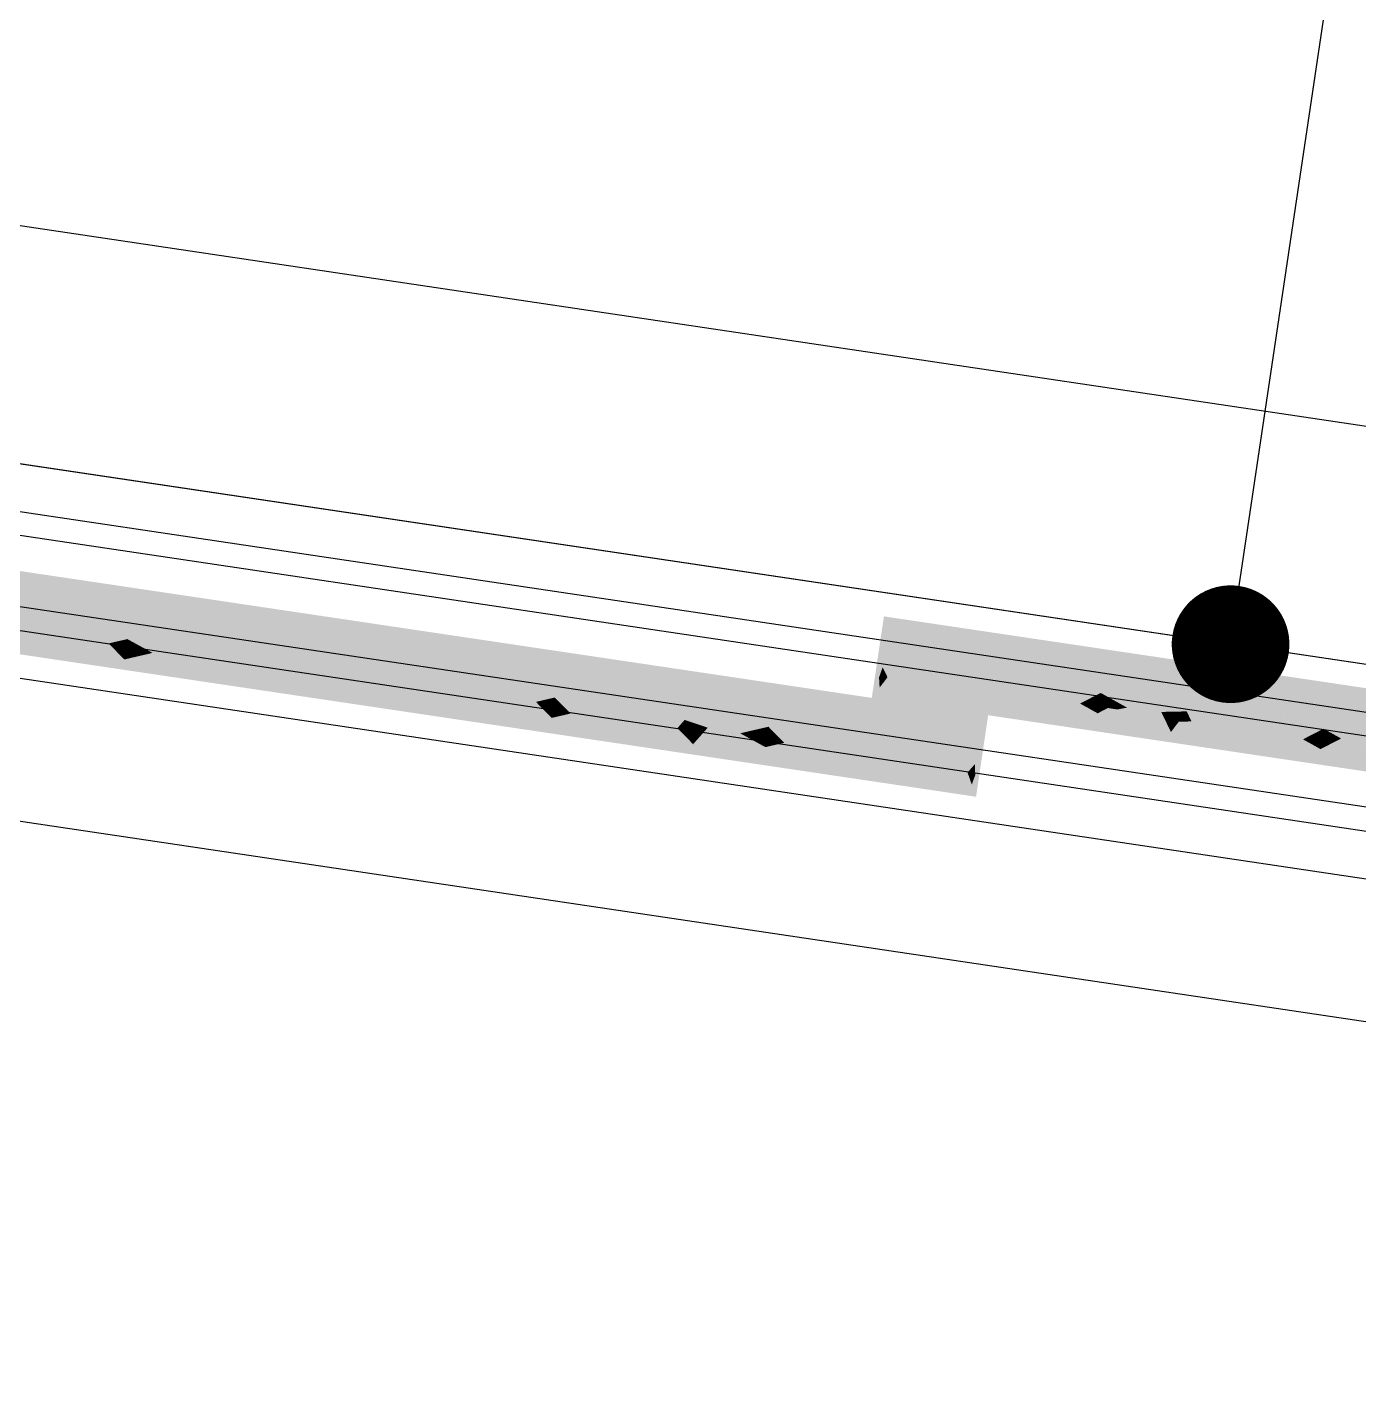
# Model space of a CAD drawing. Header units: millimetres. Extents: x 338 to 506, y 179 to 335.
# Drawn here: x 394.089 to 394.654, y 217.897 to 218.477 of the extents above; entities that cross this region are included whole.
import ezdxf

# ---------------------------------------------------------------- set-up
doc = ezdxf.new("R2010")
doc.units = ezdxf.units.MM
doc.linetypes.add('CENTER', pattern=[2, 1.25, -0.25, 0.25, -0.25])
doc.linetypes.add('DASHED2', pattern=[0.375, 0.25, -0.125])
for name, color, linetype in [('EJES_DE_COLUMNA', 255, 'DASHED2'), ('MUROS', 32, 'Continuous'), ('REJAS', 151, 'Continuous'), ('TEXTOS', 7, 'Continuous')]:
    doc.layers.add(name, color=color, linetype=linetype)
doc.styles.add('NOTAS', font='simplex.shx')
doc.styles.get("Standard").update_dxf_attribs({"font": 'ARIALUNI.ttf'})
doc.dimstyles.new('ROMANS', dxfattribs={"dimtxt": 0.1, "dimasz": 0.05, "dimexe": 0.04, "dimexo": 0.5, "dimgap": 0.05, "dimtad": 1, "dimtih": 1, "dimtoh": 1, "dimdec": 4, "dimzin": 5, "dimdsep": 46, "dimtxsty": 'Standard', "dimsah": 1, "dimcen": 0.05, "dimse1": 1, "dimse2": 1, "dimclrd": 7, "dimclre": 7, "dimclrt": 7, "dimadec": 0, "dimazin": 0, "dimtfac": 1, "dimtdec": 4, "dimtix": 1, "dimtmove": 2, "dimatfit": 3, "dimfxl": 1, "dimtolj": 1, "dimarcsym": 0})

# ---------------------------------------------------------------- blocks, each defined once
blk = doc.blocks.new('*U376')
at = {"layer": 'REJAS', "color": 18, "linetype": 'Continuous', "extrusion": (0, 0, -1)}
for points in [[(-2929.0102, 1977.42225), (-2929.0277, 1977.91087), (-2929.0277, 1976.93362)], [(-2928.99926, 1977.36117), (-2928.99707, 1977.30009), (-2928.9927, 1977.42225)], [(-2929.00145, 1977.17793), (-2928.9927, 1976.93362), (-2928.9927, 1977.42225)], [(-2929.0102, 1977.42225), (-2929.0277, 1976.93362), (-2929.00145, 1977.17793)], [(-2929.00254, 1977.33063), (-2928.99707, 1977.30009), (-2928.99926, 1977.36117)], [(-2929.00254, 1977.33063), (-2928.99926, 1977.36117), (-2929.00528, 1977.3459)], [(-2929.00582, 1977.30009), (-2929.00254, 1977.33063), (-2929.00801, 1977.36117)], [(-2929.00418, 1977.31536), (-2928.99981, 1977.31536), (-2929.00254, 1977.33063)], [(-2928.99981, 1977.31536), (-2929.00282, 1977.30772), (-2928.99707, 1977.30009)], [(-2928.99981, 1977.31536), (-2929.00418, 1977.31536), (-2929.00282, 1977.30772)], [(-2929.00282, 1977.30772), (-2929.00418, 1977.31536), (-2929.00582, 1977.30009)], [(-2929.00191, 1977.30263), (-2928.99995, 1977.30391), (-2929.00282, 1977.30772)], [(-2929.00282, 1977.30772), (-2929.00432, 1977.30391), (-2929.00191, 1977.30263)], [(-2928.99707, 1977.30009), (-2928.99995, 1977.30391), (-2929.00191, 1977.30263)], [(-2929.00145, 1977.30009), (-2928.99707, 1977.30009), (-2929.00191, 1977.30263)], [(-2928.99858, 1977.29627), (-2928.99707, 1977.30009), (-2929.00099, 1977.29754)], [(-2928.99707, 1977.30009), (-2929.00145, 1977.30009), (-2929.00099, 1977.29754)], [(-2929.00309, 1977.28482), (-2929.00036, 1977.26955), (-2928.99707, 1977.30009)], [(-2929.00364, 1977.23901), (-2929.00145, 1977.17793), (-2928.99707, 1977.30009)], [(-2929.00341, 1977.29882), (-2929.00099, 1977.29754), (-2929.00145, 1977.30009)], [(-2929.00582, 1977.30009), (-2929.00145, 1977.30009), (-2929.00191, 1977.30263)], [(-2929.00582, 1977.30009), (-2929.00341, 1977.29882), (-2929.00145, 1977.30009)], [(-2929.00432, 1977.30391), (-2929.00582, 1977.30009), (-2929.00191, 1977.30263)], [(-2929.00295, 1977.29627), (-2929.00582, 1977.30009), (-2929.003, 1977.29246)], [(-2929.00341, 1977.29882), (-2929.00582, 1977.30009), (-2929.00295, 1977.29627)], [(-2929.00582, 1977.30009), (-2929.00446, 1977.29246), (-2929.003, 1977.29246)], [(-2929.00309, 1977.28482), (-2929.00582, 1977.30009), (-2929.00473, 1977.26955)], [(-2929.00008, 1977.29246), (-2928.99858, 1977.29627), (-2929.00099, 1977.29754)], [(-2929.00099, 1977.29754), (-2929.00295, 1977.29627), (-2929.00008, 1977.29246)], [(-2929.00008, 1977.29246), (-2929.00295, 1977.29627), (-2929.003, 1977.29246)], [(-2929.00341, 1977.29882), (-2929.00295, 1977.29627), (-2929.00099, 1977.29754)], [(-2929.00159, 1977.28864), (-2929.00008, 1977.29246), (-2929.003, 1977.29246)], [(-2929.00309, 1977.28482), (-2929.00159, 1977.28864), (-2929.003, 1977.29246)], [(-2929.003, 1977.29246), (-2929.00446, 1977.29246), (-2929.00309, 1977.28482)], [(-2929.00036, 1977.26955), (-2929.00309, 1977.28482), (-2929.00473, 1977.26955)], [(-2929.00473, 1977.26955), (-2929.00364, 1977.23901), (-2929.00036, 1977.26955)], [(-2929.00473, 1977.1474), (-2928.99926, 1977.11686), (-2929.00145, 1977.17793)], [(-2929.00473, 1977.1474), (-2929.00801, 1977.11686), (-2929.002, 1977.13213)], [(-2929.005, 1977.12449), (-2928.99926, 1977.11686), (-2929.002, 1977.13213)], [(-2929.00213, 1977.12067), (-2929.00409, 1977.1194), (-2928.99926, 1977.11686)], [(-2929.005, 1977.12449), (-2929.00409, 1977.1194), (-2929.00213, 1977.12067)], [(-2929.00409, 1977.1194), (-2929.005, 1977.12449), (-2929.00651, 1977.12067)], [(-2929.00801, 1977.11686), (-2929.00409, 1977.1194), (-2929.00651, 1977.12067)], [(-2929.00254, 1977.08632), (-2928.99707, 1977.05578), (-2928.99926, 1977.11686)], [(-2928.99926, 1977.11686), (-2929.00409, 1977.1194), (-2929.00364, 1977.11686)], [(-2929.00364, 1977.11686), (-2929.00318, 1977.11431), (-2928.99926, 1977.11686)], [(-2928.99926, 1977.11686), (-2929.00318, 1977.11431), (-2929.00077, 1977.11304)], [(-2929.00528, 1977.10159), (-2929.00254, 1977.08632), (-2928.99926, 1977.11686)], [(-2929.00318, 1977.11431), (-2929.00227, 1977.10922), (-2929.00077, 1977.11304)], [(-2929.00528, 1977.10159), (-2929.00227, 1977.10922), (-2929.00801, 1977.11686)], [(-2929.00227, 1977.10922), (-2929.00318, 1977.11431), (-2929.00514, 1977.11304)], [(-2929.00801, 1977.11686), (-2929.01457, 1977.05578), (-2929.00254, 1977.08632)], [(-2929.00514, 1977.11304), (-2929.00318, 1977.11431), (-2929.00801, 1977.11686)], [(-2929.00801, 1977.11686), (-2929.00318, 1977.11431), (-2929.00364, 1977.11686)], [(-2929.00364, 1977.11686), (-2929.00409, 1977.1194), (-2929.00801, 1977.11686)], [(-2929.00254, 1977.08632), (-2929.00273, 1977.07105), (-2928.99981, 1977.07105)], [(-2929.00555, 1977.07868), (-2929.00273, 1977.07105), (-2929.00254, 1977.08632)], [(-2929.00856, 1977.07105), (-2929.00273, 1977.07105), (-2929.00555, 1977.07868)], [(-2928.99981, 1977.07105), (-2929.00273, 1977.07105), (-2928.99707, 1977.05578)], [(-2928.99707, 1977.05578), (-2929.00273, 1977.07105), (-2929.00282, 1977.06341)], [(-2929.00273, 1977.07105), (-2929.00856, 1977.07105), (-2929.00282, 1977.06341)], [(-2929.00856, 1977.07105), (-2929.00674, 1977.06087), (-2929.00282, 1977.06341)], [(-2929.00674, 1977.06087), (-2929.00856, 1977.07105), (-2929.01157, 1977.06341)], [(-2928.99707, 1977.05578), (-2929.00282, 1977.06341), (-2929.00191, 1977.05832)], [(-2929.00191, 1977.05832), (-2929.00282, 1977.06341), (-2929.00674, 1977.06087)], [(-2929.01457, 1977.05578), (-2929.00674, 1977.06087), (-2929.01157, 1977.06341)], [(-2929.00364, 1976.9947), (-2928.9927, 1976.93362), (-2928.99707, 1977.05578)], [(-2928.99949, 1977.05705), (-2929.0016, 1977.05663), (-2928.99707, 1977.05578)], [(-2928.99707, 1977.05578), (-2929.0016, 1977.05663), (-2929.00145, 1977.05578)], [(-2928.99707, 1977.05578), (-2929.0013, 1977.05493), (-2928.99903, 1977.05451)], [(-2929.0013, 1977.05493), (-2928.99707, 1977.05578), (-2929.00145, 1977.05578)], [(-2928.99707, 1977.05578), (-2929.00491, 1977.05069), (-2929.00008, 1977.04814)], [(-2929.00309, 1977.04051), (-2929.00036, 1977.02524), (-2928.99707, 1977.05578)], [(-2929.00191, 1977.05832), (-2929.0016, 1977.05663), (-2928.99949, 1977.05705)], [(-2929.00341, 1977.05451), (-2929.0013, 1977.05493), (-2929.00582, 1977.05578)], [(-2929.00582, 1977.05578), (-2929.0013, 1977.05493), (-2929.00145, 1977.05578)], [(-2929.00145, 1977.05578), (-2929.0016, 1977.05663), (-2929.00582, 1977.05578)], [(-2929.0016, 1977.05663), (-2929.00191, 1977.05832), (-2929.00387, 1977.05705)], [(-2929.00582, 1977.05578), (-2929.0016, 1977.05663), (-2929.00387, 1977.05705)], [(-2929.00191, 1977.05832), (-2929.00674, 1977.06087), (-2929.00582, 1977.05578)], [(-2929.00911, 1977.02524), (-2929.00309, 1977.04051), (-2929.01457, 1977.05578)], [(-2929.00341, 1977.05451), (-2929.00582, 1977.05578), (-2929.00391, 1977.05323)], [(-2929.01457, 1977.05578), (-2929.0277, 1976.93362), (-2929.00364, 1976.9947)], [(-2929.00582, 1977.05578), (-2929.00537, 1977.05323), (-2929.00391, 1977.05323)], [(-2929.00883, 1977.04814), (-2929.00491, 1977.05069), (-2929.01457, 1977.05578)], [(-2929.01457, 1977.05578), (-2929.00491, 1977.05069), (-2929.00582, 1977.05578)], [(-2929.00582, 1977.05578), (-2929.00674, 1977.06087), (-2929.01457, 1977.05578)], [(-2928.99903, 1977.05451), (-2929.0013, 1977.05493), (-2929.00099, 1977.05323)], [(-2929.00491, 1977.05069), (-2929.00309, 1977.04051), (-2929.00008, 1977.04814)], [(-2929.00099, 1977.05323), (-2929.0013, 1977.05493), (-2929.00341, 1977.05451)], [(-2929.00099, 1977.05323), (-2929.00341, 1977.05451), (-2929.00391, 1977.05323)], [(-2929.00391, 1977.05323), (-2929.00295, 1977.05196), (-2929.00099, 1977.05323)], [(-2929.00491, 1977.05069), (-2929.00295, 1977.05196), (-2929.00391, 1977.05323)], [(-2929.00309, 1977.04051), (-2929.00491, 1977.05069), (-2929.00883, 1977.04814)], [(-2929.00537, 1977.05323), (-2929.00491, 1977.05069), (-2929.00391, 1977.05323)], [(-2929.00309, 1977.04051), (-2929.00318, 1977.03287), (-2929.00172, 1977.03287)], [(-2929.00459, 1977.03669), (-2929.00318, 1977.03287), (-2929.00309, 1977.04051)], [(-2929.00172, 1977.03287), (-2929.00318, 1977.03287), (-2929.00036, 1977.02524)], [(-2929.00036, 1977.02524), (-2929.00318, 1977.03287), (-2929.00323, 1977.02906)], [(-2929.0061, 1977.03287), (-2929.00318, 1977.03287), (-2929.00459, 1977.03669)], [(-2929.00318, 1977.03287), (-2929.0061, 1977.03287), (-2929.00323, 1977.02906)], [(-2929.0061, 1977.03287), (-2929.00519, 1977.02778), (-2929.00323, 1977.02906)], [(-2929.0076, 1977.02906), (-2929.00519, 1977.02778), (-2929.0061, 1977.03287)], [(-2929.00323, 1977.02906), (-2929.00519, 1977.02778), (-2929.00036, 1977.02524)], [(-2929.00036, 1977.02524), (-2929.00519, 1977.02778), (-2929.00473, 1977.02524)], [(-2929.00519, 1977.02778), (-2929.00911, 1977.02524), (-2929.00473, 1977.02524)], [(-2929.00911, 1977.02524), (-2929.00519, 1977.02778), (-2929.0076, 1977.02906)], [(-2929.00186, 1977.02142), (-2929.00036, 1977.02524), (-2929.00428, 1977.02269)], [(-2929.00036, 1977.02524), (-2929.00473, 1977.02524), (-2929.00428, 1977.02269)], [(-2929.00336, 1977.0176), (-2929.002, 1977.00997), (-2929.00036, 1977.02524)], [(-2929.00336, 1977.0176), (-2929.00186, 1977.02142), (-2929.00428, 1977.02269)], [(-2929.00637, 1977.00997), (-2929.00336, 1977.0176), (-2929.00911, 1977.02524)], [(-2929.00428, 1977.02269), (-2929.00624, 1977.02142), (-2929.00336, 1977.0176)], [(-2929.00473, 1977.02524), (-2929.00911, 1977.02524), (-2929.00428, 1977.02269)], [(-2929.00911, 1977.02524), (-2929.00624, 1977.02142), (-2929.00428, 1977.02269)], [(-2929.00637, 1977.00997), (-2929.002, 1977.00997), (-2929.00336, 1977.0176)], [(-2929.00364, 1976.9947), (-2929.002, 1977.00997), (-2929.00637, 1977.00997)], [(-2929.00364, 1976.9947), (-2929.004, 1976.96416), (-2928.99817, 1976.96416)], [(-2929.00965, 1976.97943), (-2929.004, 1976.96416), (-2929.00364, 1976.9947)], [(-2929.01567, 1976.96416), (-2929.004, 1976.96416), (-2929.00965, 1976.97943)], [(-2928.99817, 1976.96416), (-2929.004, 1976.96416), (-2928.9927, 1976.93362)], [(-2928.9927, 1976.93362), (-2929.004, 1976.96416), (-2929.00418, 1976.94889)], [(-2929.004, 1976.96416), (-2929.01567, 1976.96416), (-2929.00418, 1976.94889)], [(-2929.01567, 1976.96416), (-2929.01202, 1976.9438), (-2929.00418, 1976.94889)], [(-2929.01202, 1976.9438), (-2929.01567, 1976.96416), (-2929.02168, 1976.94889)], [(-2928.9927, 1976.93362), (-2929.00418, 1976.94889), (-2929.00236, 1976.93871)], [(-2929.00236, 1976.93871), (-2929.00418, 1976.94889), (-2929.01202, 1976.9438)], [(-2929.0277, 1976.93362), (-2929.01202, 1976.9438), (-2929.02168, 1976.94889)], [(-2929.00236, 1976.93871), (-2929.01202, 1976.9438), (-2929.0102, 1976.93362)], [(-2929.0102, 1976.93362), (-2929.01202, 1976.9438), (-2929.0277, 1976.93362)], [(-2928.99753, 1976.93617), (-2929.00175, 1976.93532), (-2928.9927, 1976.93362)], [(-2928.9927, 1976.93362), (-2929.00175, 1976.93532), (-2929.00145, 1976.93362)], [(-2929.00236, 1976.93871), (-2929.00175, 1976.93532), (-2928.99753, 1976.93617)], [(-2929.00145, 1976.93362), (-2929.00175, 1976.93532), (-2929.0102, 1976.93362)], [(-2929.00175, 1976.93532), (-2929.00236, 1976.93871), (-2929.00628, 1976.93617)], [(-2929.0102, 1976.93362), (-2929.00175, 1976.93532), (-2929.00628, 1976.93617)]]:
    blk.add_solid(points, dxfattribs=at)
blk = doc.blocks.new('*U377')
at = {"layer": 'REJAS', "color": 18, "linetype": 'Continuous', "extrusion": (0, 0, -1)}
for points in [[(-2929.03645, 1976.72793), (-2929.0277, 1976.47225), (-2929.0277, 1976.98362)], [(-2929.0277, 1976.98362), (-2929.03736, 1976.9783), (-2929.03918, 1976.96764)], [(-2929.03253, 1976.98096), (-2929.0277, 1976.98362), (-2929.03675, 1976.98185)], [(-2929.0277, 1976.98362), (-2929.03645, 1976.98362), (-2929.03675, 1976.98185)], [(-2929.03317, 1976.95166), (-2929.0277, 1976.98362), (-2929.039, 1976.95166)], [(-2929.0277, 1976.98362), (-2929.03918, 1976.96764), (-2929.039, 1976.95166)], [(-2929.03864, 1976.9197), (-2929.03207, 1976.85578), (-2929.0277, 1976.98362)], [(-2929.03736, 1976.9783), (-2929.03253, 1976.98096), (-2929.03675, 1976.98185)], [(-2929.0452, 1976.47225), (-2929.03645, 1976.72793), (-2929.0627, 1976.98362)], [(-2929.03645, 1976.98362), (-2929.0452, 1976.98362), (-2929.03675, 1976.98185)], [(-2929.0452, 1976.98362), (-2929.04128, 1976.98096), (-2929.03675, 1976.98185)], [(-2929.03675, 1976.98185), (-2929.04128, 1976.98096), (-2929.03736, 1976.9783)], [(-2929.03736, 1976.9783), (-2929.0452, 1976.98362), (-2929.04702, 1976.97297)], [(-2929.04957, 1976.85578), (-2929.03864, 1976.9197), (-2929.0627, 1976.98362)], [(-2929.0452, 1976.47225), (-2929.0627, 1976.98362), (-2929.0627, 1975.96087)], [(-2929.0452, 1976.98362), (-2929.0627, 1976.98362), (-2929.04702, 1976.97297)], [(-2929.0627, 1976.98362), (-2929.05668, 1976.96764), (-2929.04702, 1976.97297)], [(-2929.03736, 1976.9783), (-2929.04702, 1976.97297), (-2929.03918, 1976.96764)], [(-2929.05067, 1976.95166), (-2929.03918, 1976.96764), (-2929.04702, 1976.97297)], [(-2929.04702, 1976.97297), (-2929.05668, 1976.96764), (-2929.05067, 1976.95166)], [(-2929.039, 1976.95166), (-2929.03918, 1976.96764), (-2929.05067, 1976.95166)], [(-2929.03864, 1976.9197), (-2929.03317, 1976.95166), (-2929.039, 1976.95166)], [(-2929.04465, 1976.93568), (-2929.03864, 1976.9197), (-2929.039, 1976.95166)], [(-2929.05067, 1976.95166), (-2929.04465, 1976.93568), (-2929.039, 1976.95166)], [(-2929.03864, 1976.9197), (-2929.04137, 1976.90372), (-2929.037, 1976.90372)], [(-2929.03836, 1976.89573), (-2929.03536, 1976.88774), (-2929.037, 1976.90372)], [(-2929.04137, 1976.90372), (-2929.03836, 1976.89573), (-2929.037, 1976.90372)], [(-2929.04137, 1976.90372), (-2929.04411, 1976.88774), (-2929.03836, 1976.89573)], [(-2929.03836, 1976.89573), (-2929.03928, 1976.8904), (-2929.03686, 1976.89173)], [(-2929.03928, 1976.8904), (-2929.03836, 1976.89573), (-2929.04124, 1976.89173)], [(-2929.03809, 1976.87176), (-2929.03207, 1976.85578), (-2929.03536, 1976.88774)], [(-2929.03686, 1976.89173), (-2929.03928, 1976.8904), (-2929.03536, 1976.88774)], [(-2929.03536, 1976.88774), (-2929.03928, 1976.8904), (-2929.03973, 1976.88774)], [(-2929.03823, 1976.88374), (-2929.03536, 1976.88774), (-2929.04019, 1976.88508)], [(-2929.03536, 1976.88774), (-2929.03973, 1976.88774), (-2929.04019, 1976.88508)], [(-2929.03672, 1976.87975), (-2929.03536, 1976.88774), (-2929.03818, 1976.87975)], [(-2929.03536, 1976.88774), (-2929.03823, 1976.88374), (-2929.03818, 1976.87975)], [(-2929.04411, 1976.88774), (-2929.04957, 1976.85578), (-2929.03809, 1976.87176)], [(-2929.04411, 1976.88774), (-2929.03928, 1976.8904), (-2929.04124, 1976.89173)], [(-2929.03973, 1976.88774), (-2929.03928, 1976.8904), (-2929.04411, 1976.88774)], [(-2929.04019, 1976.88508), (-2929.03973, 1976.88774), (-2929.04411, 1976.88774)], [(-2929.04411, 1976.88774), (-2929.0426, 1976.88374), (-2929.04019, 1976.88508)], [(-2929.03818, 1976.87975), (-2929.03823, 1976.88374), (-2929.0411, 1976.87975)], [(-2929.0411, 1976.87975), (-2929.03823, 1976.88374), (-2929.04019, 1976.88508)], [(-2929.0426, 1976.88374), (-2929.0411, 1976.87975), (-2929.04019, 1976.88508)], [(-2929.03809, 1976.87176), (-2929.03672, 1976.87975), (-2929.03818, 1976.87975)], [(-2929.03959, 1976.87575), (-2929.03809, 1976.87176), (-2929.03818, 1976.87975)], [(-2929.0411, 1976.87975), (-2929.03959, 1976.87575), (-2929.03818, 1976.87975)], [(-2929.03991, 1976.86111), (-2929.03508, 1976.86377), (-2929.03809, 1976.87176)], [(-2929.03809, 1976.87176), (-2929.04383, 1976.86377), (-2929.03991, 1976.86111)], [(-2929.03207, 1976.85578), (-2929.03508, 1976.86377), (-2929.03991, 1976.86111)], [(-2929.03403, 1976.85711), (-2929.03599, 1976.85844), (-2929.0363, 1976.85667)], [(-2929.03891, 1976.85844), (-2929.03599, 1976.85844), (-2929.03795, 1976.85977)], [(-2929.03599, 1976.85844), (-2929.03841, 1976.85711), (-2929.0363, 1976.85667)], [(-2929.03599, 1976.85844), (-2929.03891, 1976.85844), (-2929.03841, 1976.85711)], [(-2929.03991, 1976.86111), (-2929.03891, 1976.85844), (-2929.03795, 1976.85977)], [(-2929.03841, 1976.85711), (-2929.03891, 1976.85844), (-2929.04082, 1976.85578)], [(-2929.04037, 1976.85844), (-2929.03891, 1976.85844), (-2929.03991, 1976.86111)], [(-2929.04082, 1976.85578), (-2929.03891, 1976.85844), (-2929.04037, 1976.85844)], [(-2929.04383, 1976.86377), (-2929.04957, 1976.85578), (-2929.03991, 1976.86111)], [(-2929.04957, 1976.85578), (-2929.04082, 1976.85578), (-2929.03991, 1976.86111)], [(-2929.03207, 1976.85578), (-2929.03403, 1976.85711), (-2929.0363, 1976.85667)], [(-2929.0363, 1976.85667), (-2929.03645, 1976.85578), (-2929.03207, 1976.85578)], [(-2929.03207, 1976.85578), (-2929.03691, 1976.85312), (-2929.03782, 1976.84779)], [(-2929.03449, 1976.85445), (-2929.03207, 1976.85578), (-2929.0366, 1976.85489)], [(-2929.03207, 1976.85578), (-2929.03645, 1976.85578), (-2929.0366, 1976.85489)], [(-2929.03481, 1976.8398), (-2929.03207, 1976.85578), (-2929.03773, 1976.8398)], [(-2929.03207, 1976.85578), (-2929.03782, 1976.84779), (-2929.03773, 1976.8398)], [(-2929.03754, 1976.82382), (-2929.03426, 1976.79186), (-2929.03207, 1976.85578)], [(-2929.03691, 1976.85312), (-2929.03449, 1976.85445), (-2929.0366, 1976.85489)], [(-2929.03841, 1976.85711), (-2929.04082, 1976.85578), (-2929.0363, 1976.85667)], [(-2929.04082, 1976.85578), (-2929.03645, 1976.85578), (-2929.0363, 1976.85667)], [(-2929.03645, 1976.85578), (-2929.04082, 1976.85578), (-2929.0366, 1976.85489)], [(-2929.04082, 1976.85578), (-2929.03887, 1976.85445), (-2929.0366, 1976.85489)], [(-2929.0366, 1976.85489), (-2929.03887, 1976.85445), (-2929.03691, 1976.85312)], [(-2929.03691, 1976.85312), (-2929.04082, 1976.85578), (-2929.04174, 1976.85045)], [(-2929.03691, 1976.85312), (-2929.04174, 1976.85045), (-2929.03782, 1976.84779)], [(-2929.04301, 1976.79186), (-2929.03754, 1976.82382), (-2929.04957, 1976.85578)], [(-2929.04082, 1976.85578), (-2929.04957, 1976.85578), (-2929.04174, 1976.85045)], [(-2929.04957, 1976.85578), (-2929.04657, 1976.84779), (-2929.04174, 1976.85045)], [(-2929.03773, 1976.8398), (-2929.03782, 1976.84779), (-2929.04356, 1976.8398)], [(-2929.04356, 1976.8398), (-2929.03782, 1976.84779), (-2929.04174, 1976.85045)], [(-2929.04174, 1976.85045), (-2929.04657, 1976.84779), (-2929.04356, 1976.8398)], [(-2929.03754, 1976.82382), (-2929.03481, 1976.8398), (-2929.03773, 1976.8398)], [(-2929.04055, 1976.83181), (-2929.03754, 1976.82382), (-2929.03773, 1976.8398)], [(-2929.04356, 1976.8398), (-2929.04055, 1976.83181), (-2929.03773, 1976.8398)], [(-2929.04028, 1976.80784), (-2929.03426, 1976.79186), (-2929.03754, 1976.82382)], [(-2929.04028, 1976.80784), (-2929.04301, 1976.79186), (-2929.03727, 1976.79985)], [(-2929.03426, 1976.79186), (-2929.03577, 1976.79585), (-2929.03818, 1976.79452)], [(-2929.03864, 1976.79186), (-2929.03426, 1976.79186), (-2929.03818, 1976.79452)], [(-2929.03818, 1976.79452), (-2929.03577, 1976.79585), (-2929.03727, 1976.79985)], [(-2929.03727, 1976.79985), (-2929.04014, 1976.79585), (-2929.03818, 1976.79452)], [(-2929.04014, 1976.79585), (-2929.04301, 1976.79186), (-2929.03818, 1976.79452)], [(-2929.04301, 1976.79186), (-2929.03864, 1976.79186), (-2929.03818, 1976.79452)], [(-2929.03713, 1976.78786), (-2929.03426, 1976.79186), (-2929.03909, 1976.78919)], [(-2929.03426, 1976.79186), (-2929.03864, 1976.79186), (-2929.03909, 1976.78919)], [(-2929.04, 1976.78387), (-2929.037, 1976.77588), (-2929.03426, 1976.79186)], [(-2929.03973, 1976.7599), (-2929.03645, 1976.72793), (-2929.03426, 1976.79186)], [(-2929.03973, 1976.7599), (-2929.037, 1976.77588), (-2929.04301, 1976.79186)], [(-2929.04, 1976.78387), (-2929.03713, 1976.78786), (-2929.03909, 1976.78919)], [(-2929.03864, 1976.79186), (-2929.04301, 1976.79186), (-2929.03909, 1976.78919)], [(-2929.04301, 1976.79186), (-2929.04151, 1976.78786), (-2929.03909, 1976.78919)], [(-2929.03909, 1976.78919), (-2929.04151, 1976.78786), (-2929.04, 1976.78387)]]:
    blk.add_solid(points, dxfattribs=at)
blk = doc.blocks.new('_DOT')
at = {"color": 0, "linetype": 'ByBlock'}
blk.add_line((-0.5, 0), (-1, 0), dxfattribs=at)
at = {"color": 0, "linetype": 'ByBlock', "const_width": 0.5}
blk.add_lwpolyline([(-0.25, 0, 1), (0.25, 0, 1)], format="xyb", close=True, dxfattribs=at)
blk = doc.blocks.new('*U1075')
at = {"layer": 'TEXTOS', "color": 7, "style": 'NOTAS'}
blk.add_text('3,62', height=0.1, dxfattribs=at).set_placement((2930.7313, 1976.90526))
blk = doc.blocks.new('*D449')
at = {"layer": 'DEFPOINTS', "color": 0, "transparency": 16777216}
for p in [(2932.69466, 1976.83621), (2929.0727, 1976.83183), (2932.69466, 1976.73183)]:
    blk.add_point(p, dxfattribs=at)
at = {"layer": 'TEXTOS', "color": 7, "transparency": 16777216}
blk.add_line((2929.1227, 1976.83621), (2932.64466, 1976.83621), dxfattribs=at)
at = {"transparency": 16777216}
blk.add_blockref('*U1075', (0, 0), dxfattribs=at)
at = {"layer": 'TEXTOS', "color": 7, "transparency": 16777216, "xscale": 0.05, "yscale": 0.05, "zscale": 0.05, "rotation": 180}
blk.add_blockref('_DOT', (2929.0727, 1976.83621), dxfattribs=at)
at = {"layer": 'TEXTOS', "color": 7, "transparency": 16777216, "xscale": 0.05, "yscale": 0.05, "zscale": 0.05}
blk.add_blockref('_DOT', (2932.69466, 1976.83621), dxfattribs=at)
blk = doc.blocks.new('EJES_ESTRUCTURALES')
at = {"layer": 'EJES_DE_COLUMNA', "color": 9, "linetype": 'CENTER'}
blk.add_line((667.62768, 131.2663), (667.62768, 199.7363), dxfattribs=at)
blk = doc.blocks.new('BAÑOS_PUBLICOS_PISO_1')
at = {"layer": 'MUROS'}
blk.add_lwpolyline([(2928.9227, 1980.53587), (2928.9227, 1975.93587), (2929.0727, 1975.93587), (2929.0727, 1980.53587)], dxfattribs=at)
blk.add_lwpolyline([(2928.9227, 1980.53587), (2928.9227, 1975.93587), (2929.0727, 1975.93587), (2929.0727, 1980.53587)], dxfattribs=at)
at = {"layer": 'REJAS', "color": 18}
for p, q in [((2928.9827, 1977.93587), (2928.9827, 1975.93587)), ((2929.0727, 1975.93587), (2929.0727, 1977.93587)), ((2929.0027, 1977.91087), (2929.0027, 1975.96087)), ((2929.0127, 1975.96087), (2929.0127, 1977.91087)), ((2929.0427, 1977.91087), (2929.0427, 1975.96087)), ((2929.0527, 1977.91087), (2929.0527, 1975.96087))]:
    blk.add_line(p, q, dxfattribs=at)
at = {"layer": 'REJAS', "color": 18, "linetype": 'Continuous'}
for name in ['*U376', '*U377']:
    blk.add_blockref(name, (0, 0), dxfattribs=at)
at = {"layer": 'TEXTOS'}
dim = blk.add_linear_dim(base=(2932.69466, 1976.83621), p1=(2929.0727, 1976.83183), p2=(2932.69466, 1976.73183), dimstyle='ROMANS', dxfattribs=at)
dim.commit()
dim.dimension.update_dxf_attribs({"geometry": '*D449', "text_midpoint": (2930.88368, 1976.94574)})
blk = doc.blocks.new('A$C7152A42C')
at = {"color": 18}
blk.add_blockref('BAÑOS_PUBLICOS_PISO_1', (-2892.7659, -1880.28762), dxfattribs=at)
at = {"layer": 'EJES_DE_COLUMNA'}
blk.add_blockref('EJES_ESTRUCTURALES', (-631.22088, -95.28525), dxfattribs=at)

msp = doc.modelspace()

# ---------------------------------------------------------------- block references
at = {"layer": 'MUROS', "color": 32, "rotation": 81.53046525965426}
msp.add_blockref('A$C7152A42C', (484.74824, 168.08442), dxfattribs=at)

doc.saveas('drawing.dxf')
